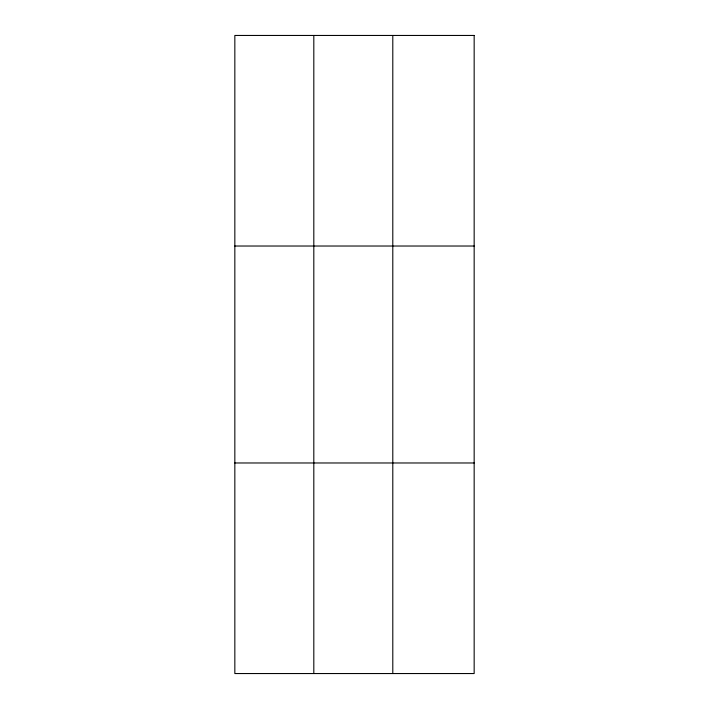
<?xml version="1.0" encoding="UTF-8"?>
<svg xmlns="http://www.w3.org/2000/svg" width="709" height="709" viewBox="0 0 709 709"><rect width="100%" height="100%" fill="white"/><g stroke="black" fill="none" stroke-linecap="round" stroke-linejoin="round"><path stroke-width="1.06" d="M313.812 35.45L313.812 673.55M392.795 35.45L392.795 673.55M234.839 246.023L474.161 246.023M234.839 462.977L474.161 462.977M474.161 35.45L234.839 35.45L234.839 673.55L474.161 673.55L474.161 35.45"/></g></svg>
